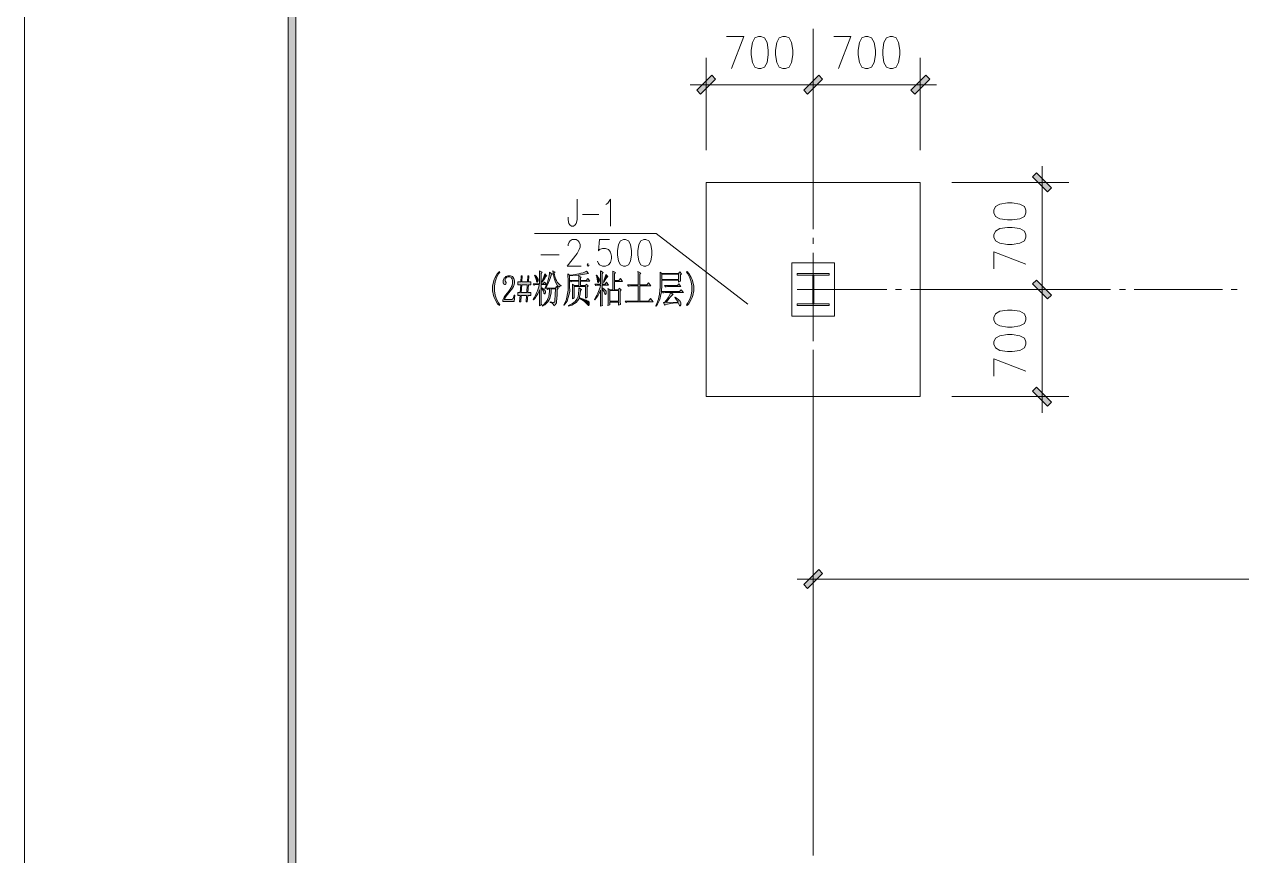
# Model space of a CAD drawing. Header units: millimetres. Extents: x 0 to 586, y 0 to 414.
# Drawn here: x 0 to 112.1, y 259.2 to 335.7 of the extents above; entities that cross this region are included whole.
import ezdxf

# ---------------------------------------------------------------- set-up
doc = ezdxf.new("R2010")
doc.units = ezdxf.units.MM

msp = doc.modelspace()

# ---------------------------------------------------------------- hatches: boundary and pattern name
h = msp.add_hatch(color=0)
h.dxf.hatch_style = 2
h.paths.add_polyline_path([(24.302861, 404.569083), (24.994306, 403.877639), (24.994306, 10.205861), (24.302861, 9.514417)])
h = msp.add_hatch(color=0)
h.dxf.hatch_style = 2
h.paths.add_polyline_path([(63.288333, 331.039611), (63.637583, 330.693889), (62.258222, 329.311), (61.908972, 329.66025)])
h = msp.add_hatch(color=0)
h.dxf.hatch_style = 2
h.paths.add_polyline_path([(72.118361, 329.311), (71.769111, 329.66025), (73.148472, 331.039611), (73.497722, 330.693889)])
h = msp.add_hatch(color=0)
h.dxf.hatch_style = 2
h.paths.add_polyline_path([(73.148472, 331.039611), (73.497722, 330.693889), (72.118361, 329.311), (71.769111, 329.66025)])
h = msp.add_hatch(color=0)
h.dxf.hatch_style = 2
h.paths.add_polyline_path([(81.974972, 329.311), (81.62925, 329.66025), (83.008611, 331.039611), (83.357861, 330.693889)])
h = msp.add_hatch(color=0)
h.dxf.hatch_style = 2
h.paths.add_polyline_path([(94.565611, 320.667944), (94.216361, 320.322222), (92.837, 321.701583), (93.182722, 322.050833)])
h = msp.add_hatch(color=0)
h.dxf.hatch_style = 2
h.paths.add_polyline_path([(94.565611, 320.667944), (94.216361, 320.322222), (92.837, 321.701583), (93.182722, 322.050833)])
h = msp.add_hatch(color=0)
h.dxf.hatch_style = 2
h.paths.add_polyline_path([(43.786778, 312.920944), (43.659778, 312.755139), (43.472806, 312.402361), (43.409306, 312.211861), (43.345806, 312.021361), (43.282306, 311.62625), (43.282306, 311.418111), (43.282306, 311.206444), (43.345806, 310.807806), (43.409306, 310.620833), (43.472806, 310.433861), (43.659778, 310.084611), (43.786778, 309.918806), (43.733861, 309.84825), (43.578639, 310.021111), (43.345806, 310.391528), (43.268194, 310.585556), (43.194111, 310.783111), (43.1165, 311.199389), (43.1165, 311.418111), (43.1165, 311.633306), (43.194111, 312.042528), (43.268194, 312.240083), (43.345806, 312.434111), (43.578639, 312.811583), (43.733861, 312.987972)])
h = msp.add_hatch(color=0)
h.dxf.hatch_style = 2
h.paths.add_polyline_path([(47.589722, 311.446333), (47.589722, 310.345667), (47.589722, 310.257472), (47.59325, 310.049333), (47.600306, 309.932917), (47.423917, 309.837667), (47.427444, 310.021111), (47.4345, 310.758417), (47.4345, 311.30875), (47.385111, 311.171167), (47.27575, 310.934806), (47.219306, 310.836028), (47.162861, 310.733722), (46.986472, 310.504417), (46.873583, 310.373889), (46.848889, 310.416222), (46.937083, 310.553806), (47.099361, 310.857194), (47.169917, 311.026528), (47.240472, 311.195861), (47.360417, 311.569806), (47.413333, 311.777944), (47.201667, 311.777944), (47.131111, 311.777944), (46.997056, 311.756778), (46.937083, 311.735611), (46.838306, 311.859083), (47.445083, 311.859083), (47.445083, 312.698694), (47.445083, 312.797472), (47.438028, 312.966806), (47.4345, 313.044417), (47.663806, 312.906833), (47.589722, 312.808056), (47.589722, 311.859083), (47.762583, 311.859083), (47.886056, 312.010778), (48.062444, 311.777944), (47.589722, 311.777944), (47.589722, 311.516889), (47.692028, 311.453389), (47.843722, 311.3405), (47.889583, 311.287583), (47.938972, 311.238194), (47.981306, 311.132361), (47.977778, 311.082972), (47.977778, 311.030056), (47.960139, 310.966556), (47.946028, 310.952444), (47.931917, 310.938333), (47.914278, 310.924222), (47.886056, 310.924222), (47.840194, 310.998306), (47.819028, 311.075917), (47.787278, 311.164111), (47.670861, 311.351083)])
h = msp.add_hatch(color=0)
h.dxf.hatch_style = 2
h.paths.add_polyline_path([(47.907222, 312.755139), (48.115361, 312.561111), (48.016583, 312.522306), (47.914278, 312.349444), (47.737889, 312.091917), (47.663806, 312.010778), (47.642639, 312.039), (47.737889, 312.236556), (47.868417, 312.596389)])
h = msp.add_hatch(color=0)
h.dxf.hatch_style = 2
h.paths.add_polyline_path([(48.358778, 312.906833), (48.591611, 312.741028), (48.503417, 312.659889), (48.439917, 312.444694), (48.3235, 312.095444), (48.267056, 311.961389), (48.207083, 311.827333), (48.044806, 311.555694), (47.938972, 311.418111), (47.907222, 311.460444), (48.006, 311.619194), (48.16475, 311.993139), (48.221194, 312.211861), (48.277639, 312.427056), (48.348194, 312.776306)])
h = msp.add_hatch(color=0)
h.dxf.hatch_style = 2
h.paths.add_polyline_path([(48.665694, 313.030306), (48.866778, 312.935056), (48.778583, 312.850389), (48.806806, 312.666944), (48.912639, 312.317694), (48.993778, 312.155417), (49.071389, 311.993139), (49.293639, 311.763833), (49.438278, 311.693278), (49.438278, 311.654472), (49.367722, 311.661528), (49.258361, 311.598028), (49.219556, 311.527472), (49.096083, 311.661528), (48.909111, 311.986083), (48.842083, 312.183639), (48.778583, 312.381194), (48.690389, 312.804528)])
h = msp.add_hatch(color=0)
h.dxf.hatch_style = 2
h.paths.add_polyline_path([(49.681694, 309.918806), (49.87925, 310.317444), (50.066222, 311.262889), (50.055639, 311.806167), (50.055639, 312.148361), (50.048583, 312.631667), (50.045056, 312.76925), (50.19675, 312.645778), (50.528361, 312.681056), (51.050472, 312.765722), (51.2445, 312.818639), (51.438528, 312.868028), (51.692528, 312.970333), (51.7525, 313.016194), (51.939472, 312.783361), (51.763083, 312.762194), (51.399722, 312.712806), (51.21275, 312.684583), (51.018722, 312.659889), (50.510722, 312.603444), (50.19675, 312.575222), (50.19675, 311.668583), (50.214389, 311.142944), (49.967444, 310.257472), (49.702861, 309.890583)])
h = msp.add_hatch(color=0)
h.dxf.hatch_style = 2
h.paths.add_polyline_path([(52.532139, 311.81675), (53.061306, 311.81675), (53.061306, 312.779833), (53.061306, 312.829222), (53.057778, 312.952694), (53.050722, 313.030306), (53.304722, 312.878611), (53.205944, 312.779833), (53.205944, 311.81675), (53.470528, 311.81675), (53.601056, 311.996667), (53.777444, 311.735611), (53.205944, 311.735611), (53.205944, 311.474556), (53.347056, 311.382833), (53.512861, 311.248778), (53.537556, 311.206444), (53.558722, 311.160583), (53.579889, 311.090028), (53.579889, 311.061806), (53.579889, 311.033583), (53.565778, 310.966556), (53.551667, 310.931278), (53.537556, 310.892472), (53.519917, 310.853667), (53.49875, 310.853667), (53.452889, 310.924222), (53.424667, 310.99125), (53.385861, 311.097083), (53.2765, 311.301694), (53.205944, 311.404), (53.205944, 310.208083), (53.205944, 310.126944), (53.209472, 309.954083), (53.216528, 309.862361), (53.050722, 309.795333), (53.057778, 309.961139), (53.061306, 310.694917), (53.061306, 311.266417), (53.011917, 311.15), (52.8955, 310.924222), (52.832, 310.814861), (52.764972, 310.701972), (52.606222, 310.48325), (52.510972, 310.373889), (52.489806, 310.412694), (52.567417, 310.532639), (52.719111, 310.818389), (52.796722, 310.984194), (52.874333, 311.153528), (53.001333, 311.527472), (53.050722, 311.735611), (52.8955, 311.735611), (52.824944, 311.735611), (52.694417, 311.714444), (52.630917, 311.693278)])
h = msp.add_hatch(color=0)
h.paths.add_polyline_path([(53.735111, 311.421639), (53.900917, 311.30875), (54.186667, 311.30875), (54.186667, 312.617556), (54.186667, 312.719861), (54.179611, 312.917417), (54.176083, 313.016194), (54.426556, 312.878611), (54.338361, 312.765722), (54.338361, 312.148361), (54.737, 312.148361), (54.878111, 312.328278), (55.065083, 312.063694), (54.338361, 312.063694), (54.338361, 311.30875), (54.701722, 311.30875), (54.779333, 311.446333), (54.945139, 311.284056), (54.867528, 311.185278), (54.867528, 310.250417), (54.867528, 310.155167), (54.874583, 310.003472), (54.878111, 309.947028), (54.715833, 309.88), (54.715833, 310.16575), (53.900917, 310.16575), (53.900917, 309.918806), (53.735111, 309.851778), (53.738639, 310.035222), (53.745694, 310.469139), (53.745694, 310.719611), (53.745694, 310.966556), (53.738639, 311.315806)])
h.paths.add_polyline_path([(53.900917, 311.227611), (53.900917, 310.250417), (54.715833, 310.250417), (54.715833, 311.227611)])
h = msp.add_hatch(color=0)
h.dxf.hatch_style = 2
h.paths.add_polyline_path([(56.511472, 312.3565), (56.511472, 312.479972), (56.504417, 312.797472), (56.497361, 312.987972), (56.772528, 312.839806), (56.67375, 312.726917), (56.67375, 311.749722), (57.312278, 311.749722), (57.4675, 311.94375), (57.68975, 311.668583), (56.67375, 311.668583), (56.67375, 310.261), (57.4675, 310.261), (57.643889, 310.48325), (57.887306, 310.179861), (55.682444, 310.179861), (55.611889, 310.179861), (55.481361, 310.158694), (55.417861, 310.137528), (55.319083, 310.261), (56.511472, 310.261), (56.511472, 311.668583), (55.883528, 311.668583), (55.809444, 311.668583), (55.678917, 311.647417), (55.618944, 311.62625), (55.520167, 311.749722), (56.511472, 311.749722)])
h = msp.add_hatch(color=0)
h.paths.add_polyline_path([(58.127194, 309.837667), (58.233028, 310.035222), (58.381194, 310.447972), (58.427056, 310.663167), (58.469389, 310.874833), (58.518778, 311.298167), (58.525833, 311.509833), (58.529361, 311.717972), (58.536417, 312.106028), (58.536417, 312.282417), (58.536417, 312.455278), (58.529361, 312.776306), (58.525833, 312.920944), (58.702222, 312.811583), (60.233278, 312.811583), (60.342639, 312.949167), (60.497861, 312.755139), (60.409667, 312.670472), (60.409667, 312.596389), (60.409667, 312.441167), (60.409667, 312.363556), (60.409667, 312.282417), (60.413194, 312.148361), (60.42025, 312.091917), (60.243861, 312.010778), (60.243861, 312.176583), (58.702222, 312.176583), (58.702222, 311.968444), (58.684583, 311.548639), (58.666944, 311.336972), (58.652833, 311.121778), (58.582278, 310.723139), (58.529361, 310.539694), (58.479972, 310.352722), (58.293, 309.982306), (58.162472, 309.795333)])
h.paths.add_polyline_path([(58.702222, 312.726917), (58.702222, 312.257722), (60.243861, 312.257722), (60.243861, 312.726917)])
h = msp.add_hatch(color=0)
h.dxf.hatch_style = 2
h.paths.add_polyline_path([(60.96, 312.920944), (61.012917, 312.987972), (61.168139, 312.811583), (61.400972, 312.434111), (61.475056, 312.240083), (61.552667, 312.042528), (61.630278, 311.633306), (61.630278, 311.418111), (61.630278, 311.199389), (61.552667, 310.783111), (61.475056, 310.585556), (61.400972, 310.391528), (61.168139, 310.021111), (61.012917, 309.84825), (60.96, 309.918806), (61.087, 310.084611), (61.273972, 310.433861), (61.337472, 310.620833), (61.400972, 310.807806), (61.464472, 311.206444), (61.464472, 311.418111), (61.464472, 311.62625), (61.400972, 312.021361), (61.337472, 312.211861), (61.273972, 312.402361), (61.087, 312.755139)])
h = msp.add_hatch(color=0)
h.dxf.hatch_style = 2
h.paths.add_polyline_path([(44.943889, 311.986083), (44.943889, 312.109556), (44.901556, 312.296528), (44.855694, 312.363556), (44.813361, 312.427056), (44.679306, 312.494083), (44.591111, 312.494083), (44.527611, 312.494083), (44.414722, 312.448222), (44.365333, 312.405889), (44.319472, 312.360028), (44.273611, 312.247139), (44.273611, 312.176583), (44.273611, 312.137778), (44.294778, 312.067222), (44.315944, 312.039), (44.333583, 312.010778), (44.351222, 311.957861), (44.351222, 311.929639), (44.351222, 311.894361), (44.337111, 311.844972), (44.323, 311.827333), (44.308889, 311.809694), (44.266556, 311.792056), (44.241861, 311.792056), (44.206583, 311.792056), (44.153667, 311.81675), (44.136028, 311.841444), (44.118389, 311.862611), (44.097222, 311.94375), (44.097222, 311.996667), (44.097222, 312.141306), (44.181889, 312.363556), (44.263028, 312.437639), (44.344167, 312.51525), (44.520556, 312.589333), (44.615806, 312.589333), (44.746333, 312.589333), (44.943889, 312.508194), (45.007389, 312.423528), (45.070889, 312.342389), (45.134389, 312.13425), (45.134389, 312.010778), (45.134389, 311.929639), (45.102639, 311.763833), (45.070889, 311.682694), (45.042667, 311.598028), (44.943889, 311.439278), (44.880389, 311.365194), (44.718111, 311.171167), (44.474694, 310.857194), (44.390028, 310.73725), (44.301833, 310.617306), (44.199528, 310.455028), (44.185417, 310.412694), (44.834528, 310.412694), (44.883917, 310.412694), (44.968583, 310.462083), (45.000333, 310.511472), (45.032083, 310.557333), (45.077944, 310.701972), (45.088528, 310.797222), (45.155556, 310.797222), (45.088528, 310.208083), (44.065472, 310.208083), (44.065472, 310.388), (44.090167, 310.447972), (44.181889, 310.606722), (44.245389, 310.701972), (44.308889, 310.80075), (44.478222, 311.026528), (44.580528, 311.157056), (44.675778, 311.277), (44.813361, 311.495722), (44.855694, 311.598028), (44.901556, 311.703861), (44.943889, 311.894361)])
h = msp.add_hatch(color=0)
h.paths.add_polyline_path([(46.245639, 310.786639), (45.737639, 310.786639), (45.702361, 310.179861), (45.603583, 310.179861), (45.638861, 310.786639), (45.427194, 310.786639), (45.427194, 311.047694), (45.649444, 311.047694), (45.702361, 311.763833), (45.427194, 311.763833), (45.427194, 312.024889), (45.716472, 312.024889), (45.748222, 312.589333), (45.847, 312.589333), (45.81525, 312.024889), (46.319722, 312.024889), (46.355, 312.589333), (46.453778, 312.589333), (46.4185, 312.024889), (46.630167, 312.024889), (46.630167, 311.763833), (46.407917, 311.763833), (46.355, 311.047694), (46.630167, 311.047694), (46.630167, 310.786639), (46.344417, 310.786639), (46.309139, 310.179861), (46.210361, 310.179861)])
h.paths.add_polyline_path([(45.748222, 311.047694), (46.256222, 311.047694), (46.309139, 311.763833), (45.801139, 311.763833)])
h = msp.add_hatch(color=0)
h.dxf.hatch_style = 2
h.paths.add_polyline_path([(46.993528, 312.659889), (47.109944, 312.539944), (47.247528, 312.381194), (47.27575, 312.335333), (47.300444, 312.289472), (47.314556, 312.201278), (47.3075, 312.155417), (47.300444, 312.109556), (47.27575, 312.053111), (47.258111, 312.039), (47.240472, 312.024889), (47.21225, 312.010778), (47.201667, 312.010778), (47.187556, 312.010778), (47.159333, 312.088389), (47.14875, 312.162472), (47.131111, 312.250667), (47.042917, 312.479972), (46.972361, 312.617556)])
h = msp.add_hatch(color=0)
h.dxf.hatch_style = 2
h.paths.add_polyline_path([(48.062444, 311.460444), (48.898528, 311.460444), (48.997306, 311.598028), (49.163111, 311.418111), (49.064333, 311.336972), (49.043167, 310.807806), (49.007889, 310.215139), (48.997306, 310.151639), (48.986722, 310.091667), (48.944389, 309.996417), (48.909111, 309.961139), (48.877361, 309.925861), (48.792694, 309.862361), (48.743306, 309.837667), (48.722139, 309.939972), (48.556333, 310.091667), (48.415222, 310.137528), (48.415222, 310.193972), (48.552806, 310.16575), (48.725667, 310.141056), (48.760944, 310.144583), (48.796222, 310.148111), (48.842083, 310.204556), (48.849139, 310.257472), (48.856194, 310.306861), (48.887944, 310.867778), (48.909111, 311.379306), (48.514, 311.379306), (48.492833, 311.019472), (48.379944, 310.500889), (48.29175, 310.338611), (48.203556, 310.176333), (47.907222, 309.904694), (47.699083, 309.795333), (47.6885, 309.851778), (47.875472, 309.982306), (48.133, 310.303333), (48.203556, 310.497361), (48.277639, 310.691389), (48.351722, 311.128833), (48.358778, 311.379306), (48.319972, 311.379306), (48.221194, 311.358139), (48.161222, 311.336972)])
h = msp.add_hatch(color=0)
h.dxf.hatch_style = 2
h.paths.add_polyline_path([(51.057528, 312.162472), (51.057528, 312.271833), (51.050472, 312.487028), (51.046944, 312.589333), (51.27625, 312.465861), (51.202167, 312.384722), (51.202167, 312.162472), (51.727806, 312.162472), (51.872444, 312.328278), (52.059417, 312.081333), (51.202167, 312.081333), (51.202167, 311.693278), (51.653722, 311.693278), (51.727806, 311.830861), (51.904194, 311.668583), (51.816, 311.569806), (51.816, 311.220556), (51.823056, 310.744306), (51.830111, 310.620833), (51.674889, 310.525583), (51.674889, 311.612139), (50.616556, 311.612139), (50.616556, 310.550278), (50.461333, 310.469139), (50.468389, 310.677278), (50.475444, 311.044167), (50.475444, 311.206444), (50.475444, 311.368722), (50.468389, 311.668583), (50.461333, 311.806167), (50.616556, 311.693278), (51.057528, 311.693278), (51.057528, 312.081333), (50.595389, 312.081333), (50.535417, 312.081333), (50.411944, 312.060167), (50.351972, 312.039), (50.253194, 312.162472)])
h = msp.add_hatch(color=0)
h.dxf.hatch_style = 2
h.paths.add_polyline_path([(52.676778, 312.656361), (52.743806, 312.575222), (52.846111, 312.437639), (52.881389, 312.381194), (52.916667, 312.328278), (52.944889, 312.215389), (52.941361, 312.162472), (52.934306, 312.106028), (52.909611, 312.035472), (52.891972, 312.017833), (52.870806, 312.000194), (52.842583, 311.982556), (52.832, 311.982556), (52.803778, 311.982556), (52.772028, 312.067222), (52.764972, 312.148361), (52.754389, 312.250667), (52.694417, 312.490556), (52.645028, 312.628139)])
h = msp.add_hatch(color=0)
h.dxf.hatch_style = 2
h.paths.add_polyline_path([(53.537556, 312.698694), (53.724528, 312.532889), (53.685722, 312.504667), (53.586944, 312.38825), (53.5305, 312.300056), (53.474056, 312.208333), (53.382333, 312.053111), (53.347056, 311.982556), (53.315306, 312.010778), (53.396444, 312.2295), (53.509333, 312.575222)])
h = msp.add_hatch(color=0)
h.dxf.hatch_style = 2
h.paths.add_polyline_path([(58.931528, 311.682694), (60.123917, 311.682694), (60.254444, 311.8485), (60.452, 311.598028), (59.294889, 311.598028), (59.21375, 311.598028), (59.083222, 311.580389), (59.030306, 311.559222)])
h = msp.add_hatch(color=0)
h.dxf.hatch_style = 2
h.paths.add_polyline_path([(92.837, 311.841444), (93.182722, 312.190694), (94.565611, 310.811333), (94.216361, 310.462083)])
h = msp.add_hatch(color=0)
h.dxf.hatch_style = 2
h.paths.add_polyline_path([(94.565611, 310.811333), (94.216361, 310.462083), (92.837, 311.841444), (93.182722, 312.190694)])
h = msp.add_hatch(color=0)
h.dxf.hatch_style = 2
h.paths.add_polyline_path([(92.837, 311.841444), (93.182722, 312.190694), (94.565611, 310.811333), (94.216361, 310.462083)])
h = msp.add_hatch(color=0)
h.dxf.hatch_style = 2
h.paths.add_polyline_path([(94.565611, 310.811333), (94.216361, 310.462083), (92.837, 311.841444), (93.182722, 312.190694)])
h = msp.add_hatch(color=0)
h.dxf.hatch_style = 2
h.paths.add_polyline_path([(50.097972, 309.84825), (50.224972, 309.904694), (50.471917, 310.052861), (50.588333, 310.144583), (50.708278, 310.236306), (50.874083, 310.4515), (50.927, 310.571444), (50.976389, 310.691389), (51.029306, 310.934806), (51.036361, 311.05475), (51.039889, 311.174694), (51.046944, 311.386361), (51.046944, 311.474556), (51.290361, 311.322861), (51.202167, 311.227611), (51.188056, 310.910111), (51.054, 310.440917), (50.930528, 310.289222), (50.807056, 310.137528), (50.397833, 309.897639), (50.108556, 309.805917)])
h = msp.add_hatch(color=0)
h.dxf.hatch_style = 2
h.paths.add_polyline_path([(51.156306, 310.550278), (51.40325, 310.469139), (51.734861, 310.342139), (51.816, 310.296278), (51.900667, 310.250417), (51.988861, 310.169278), (51.992389, 310.130472), (51.999444, 310.095194), (52.0065, 310.035222), (52.0065, 310.014056), (52.0065, 309.978778), (51.995917, 309.922333), (51.988861, 309.897639), (51.978278, 309.872944), (51.967694, 309.84825), (51.943, 309.84825), (51.900667, 309.883528), (51.872444, 309.918806), (51.830111, 309.978778), (51.706639, 310.105778), (51.629028, 310.172806), (51.554944, 310.239833), (51.311528, 310.398583), (51.145722, 310.497361)])
h = msp.add_hatch(color=0)
h.dxf.hatch_style = 2
h.paths.add_polyline_path([(59.936944, 310.620833), (60.03925, 310.543222), (60.219167, 310.391528), (60.29325, 310.317444), (60.367333, 310.243361), (60.448472, 310.109306), (60.452, 310.056389), (60.459056, 309.999944), (60.441417, 309.915278), (60.42025, 309.883528), (60.399083, 309.855306), (60.370861, 309.823556), (60.349694, 309.823556), (60.325, 309.844722), (60.321472, 309.862361), (60.300306, 309.91175), (60.243861, 310.035222), (60.212111, 310.109306), (59.951056, 310.084611), (59.534778, 310.028167), (59.379556, 309.999944), (59.220806, 309.97525), (59.016194, 309.904694), (58.966806, 309.862361), (58.857444, 310.126944), (58.928, 310.134), (59.104389, 310.303333), (59.206694, 310.469139), (59.312528, 310.634944), (59.457167, 310.924222), (59.495972, 311.047694), (59.076167, 311.047694), (59.005611, 311.047694), (58.871556, 311.026528), (58.811583, 311.005361), (58.712806, 311.128833), (60.321472, 311.128833), (60.462583, 311.30875), (60.67425, 311.047694), (59.527722, 311.047694), (59.735861, 310.867778), (59.686472, 310.846611), (59.548889, 310.716083), (59.460694, 310.606722), (59.3725, 310.490306), (59.171417, 310.246889), (59.055, 310.123417), (60.187417, 310.16575), (60.138028, 310.261), (59.996917, 310.469139), (59.901667, 310.5785)])
h = msp.add_hatch(color=0)
h.dxf.hatch_style = 2
h.paths.add_polyline_path([(92.837, 301.981306), (93.182722, 302.330556), (94.565611, 300.951194), (94.216361, 300.601944)])
h = msp.add_hatch(color=0)
h.dxf.hatch_style = 2
h.paths.add_polyline_path([(92.837, 301.981306), (93.182722, 302.330556), (94.565611, 300.951194), (94.216361, 300.601944)])
h = msp.add_hatch(color=0)
h.dxf.hatch_style = 2
h.paths.add_polyline_path([(73.148472, 285.545389), (73.497722, 285.196139), (72.118361, 283.816778), (71.769111, 284.166028)])

# ---------------------------------------------------------------- linework, layer by layer
at = {"color": 0, "lineweight": 0}
for points in [[(0, 0), (585.632278, 0), (585.632278, 414.0835), (0, 414.0835)], [(24.302861, 404.569083), (24.994306, 403.877639), (24.994306, 10.205861), (24.302861, 9.514417)], [(67.592222, 334.61325), (67.253556, 334.472139), (67.027778, 334.048806), (66.914889, 333.346778), (66.914889, 332.923444), (67.027778, 332.217889), (67.253556, 331.794556), (67.592222, 331.656972), (67.818, 331.656972), (68.153139, 331.794556), (68.378917, 332.217889), (68.491806, 332.923444), (68.491806, 333.346778), (68.378917, 334.048806), (68.153139, 334.472139), (67.818, 334.61325)], [(69.842944, 334.61325), (69.507806, 334.472139), (69.282028, 334.048806), (69.169139, 333.346778), (69.169139, 332.923444), (69.282028, 332.217889), (69.507806, 331.794556), (69.842944, 331.656972), (70.068722, 331.656972), (70.407389, 331.794556), (70.633167, 332.217889), (70.746056, 332.923444), (70.746056, 333.346778), (70.633167, 334.048806), (70.407389, 334.472139), (70.068722, 334.61325)], [(77.448833, 334.61325), (77.113694, 334.472139), (76.887917, 334.048806), (76.775028, 333.346778), (76.775028, 332.923444), (76.887917, 332.217889), (77.113694, 331.794556), (77.448833, 331.656972), (77.674611, 331.656972), (78.013278, 331.794556), (78.239056, 332.217889), (78.351944, 332.923444), (78.351944, 333.346778), (78.239056, 334.048806), (78.013278, 334.472139), (77.674611, 334.61325)], [(79.703083, 334.61325), (79.364417, 334.472139), (79.138639, 334.048806), (79.029278, 333.346778), (79.029278, 332.923444), (79.138639, 332.217889), (79.364417, 331.794556), (79.703083, 331.656972), (79.928861, 331.656972), (80.267528, 331.794556), (80.493306, 332.217889), (80.606194, 332.923444), (80.606194, 333.346778), (80.493306, 334.048806), (80.267528, 334.472139), (79.928861, 334.61325)], [(63.288333, 331.039611), (63.637583, 330.693889), (62.258222, 329.311), (61.908972, 329.66025)], [(72.118361, 329.311), (71.769111, 329.66025), (73.148472, 331.039611), (73.497722, 330.693889)], [(73.148472, 331.039611), (73.497722, 330.693889), (72.118361, 329.311), (71.769111, 329.66025)], [(81.974972, 329.311), (81.62925, 329.66025), (83.008611, 331.039611), (83.357861, 330.693889)], [(94.565611, 320.667944), (94.216361, 320.322222), (92.837, 321.701583), (93.182722, 322.050833)], [(94.565611, 320.667944), (94.216361, 320.322222), (92.837, 321.701583), (93.182722, 322.050833)], [(62.773278, 301.46625), (62.773278, 321.186528), (82.493556, 321.186528), (82.493556, 301.46625)], [(89.263361, 318.396056), (89.404472, 318.057389), (89.827806, 317.831611), (90.529833, 317.72225), (90.953167, 317.72225), (91.658722, 317.831611), (92.082056, 318.057389), (92.219639, 318.396056), (92.219639, 318.621833), (92.082056, 318.9605), (91.658722, 319.186278), (90.953167, 319.299167), (90.529833, 319.299167), (89.827806, 319.186278), (89.404472, 318.9605), (89.263361, 318.621833)], [(89.263361, 318.396056), (89.404472, 318.057389), (89.827806, 317.831611), (90.529833, 317.72225), (90.953167, 317.72225), (91.658722, 317.831611), (92.082056, 318.057389), (92.219639, 318.396056), (92.219639, 318.621833), (92.082056, 318.9605), (91.658722, 319.186278), (90.953167, 319.299167), (90.529833, 319.299167), (89.827806, 319.186278), (89.404472, 318.9605), (89.263361, 318.621833)], [(89.263361, 316.141806), (89.404472, 315.806667), (89.827806, 315.580889), (90.529833, 315.468), (90.953167, 315.468), (91.658722, 315.580889), (92.082056, 315.806667), (92.219639, 316.141806), (92.219639, 316.367583), (92.082056, 316.70625), (91.658722, 316.932028), (90.953167, 317.044917), (90.529833, 317.044917), (89.827806, 316.932028), (89.404472, 316.70625), (89.263361, 316.367583)], [(89.263361, 316.141806), (89.404472, 315.806667), (89.827806, 315.580889), (90.529833, 315.468), (90.953167, 315.468), (91.658722, 315.580889), (92.082056, 315.806667), (92.219639, 316.141806), (92.219639, 316.367583), (92.082056, 316.70625), (91.658722, 316.932028), (90.953167, 317.044917), (90.529833, 317.044917), (89.827806, 316.932028), (89.404472, 316.70625), (89.263361, 316.367583)], [(55.170917, 315.933667), (54.892222, 315.81725), (54.708778, 315.464472), (54.617056, 314.875333), (54.617056, 314.526083), (54.708778, 313.936944), (54.892222, 313.584167), (55.170917, 313.46775), (55.357889, 313.46775), (55.636583, 313.584167), (55.820028, 313.936944), (55.915278, 314.526083), (55.915278, 314.875333), (55.820028, 315.464472), (55.636583, 315.81725), (55.357889, 315.933667)], [(57.026528, 315.933667), (56.747833, 315.81725), (56.564389, 315.464472), (56.472667, 314.875333), (56.472667, 314.526083), (56.564389, 313.936944), (56.747833, 313.584167), (57.026528, 313.46775), (57.2135, 313.46775), (57.492194, 313.584167), (57.675639, 313.936944), (57.770889, 314.526083), (57.770889, 314.875333), (57.675639, 315.464472), (57.492194, 315.81725), (57.2135, 315.933667)], [(43.786778, 312.920944), (43.659778, 312.755139), (43.472806, 312.402361), (43.409306, 312.211861), (43.345806, 312.021361), (43.282306, 311.62625), (43.282306, 311.418111), (43.282306, 311.206444), (43.345806, 310.807806), (43.409306, 310.620833), (43.472806, 310.433861), (43.659778, 310.084611), (43.786778, 309.918806), (43.733861, 309.84825), (43.578639, 310.021111), (43.345806, 310.391528), (43.268194, 310.585556), (43.194111, 310.783111), (43.1165, 311.199389), (43.1165, 311.418111), (43.1165, 311.633306), (43.194111, 312.042528), (43.268194, 312.240083), (43.345806, 312.434111), (43.578639, 312.811583), (43.733861, 312.987972)], [(47.589722, 311.446333), (47.589722, 310.345667), (47.589722, 310.257472), (47.59325, 310.049333), (47.600306, 309.932917), (47.423917, 309.837667), (47.427444, 310.021111), (47.4345, 310.758417), (47.4345, 311.30875), (47.385111, 311.171167), (47.27575, 310.934806), (47.219306, 310.836028), (47.162861, 310.733722), (46.986472, 310.504417), (46.873583, 310.373889), (46.848889, 310.416222), (46.937083, 310.553806), (47.099361, 310.857194), (47.169917, 311.026528), (47.240472, 311.195861), (47.360417, 311.569806), (47.413333, 311.777944), (47.201667, 311.777944), (47.131111, 311.777944), (46.997056, 311.756778), (46.937083, 311.735611), (46.838306, 311.859083), (47.445083, 311.859083), (47.445083, 312.698694), (47.445083, 312.797472), (47.438028, 312.966806), (47.4345, 313.044417), (47.663806, 312.906833), (47.589722, 312.808056), (47.589722, 311.859083), (47.762583, 311.859083), (47.886056, 312.010778), (48.062444, 311.777944), (47.589722, 311.777944), (47.589722, 311.516889), (47.692028, 311.453389), (47.843722, 311.3405), (47.889583, 311.287583), (47.938972, 311.238194), (47.981306, 311.132361), (47.977778, 311.082972), (47.977778, 311.030056), (47.960139, 310.966556), (47.946028, 310.952444), (47.931917, 310.938333), (47.914278, 310.924222), (47.886056, 310.924222), (47.840194, 310.998306), (47.819028, 311.075917), (47.787278, 311.164111), (47.670861, 311.351083)], [(47.907222, 312.755139), (48.115361, 312.561111), (48.016583, 312.522306), (47.914278, 312.349444), (47.737889, 312.091917), (47.663806, 312.010778), (47.642639, 312.039), (47.737889, 312.236556), (47.868417, 312.596389)], [(48.358778, 312.906833), (48.591611, 312.741028), (48.503417, 312.659889), (48.439917, 312.444694), (48.3235, 312.095444), (48.267056, 311.961389), (48.207083, 311.827333), (48.044806, 311.555694), (47.938972, 311.418111), (47.907222, 311.460444), (48.006, 311.619194), (48.16475, 311.993139), (48.221194, 312.211861), (48.277639, 312.427056), (48.348194, 312.776306)], [(48.665694, 313.030306), (48.866778, 312.935056), (48.778583, 312.850389), (48.806806, 312.666944), (48.912639, 312.317694), (48.993778, 312.155417), (49.071389, 311.993139), (49.293639, 311.763833), (49.438278, 311.693278), (49.438278, 311.654472), (49.367722, 311.661528), (49.258361, 311.598028), (49.219556, 311.527472), (49.096083, 311.661528), (48.909111, 311.986083), (48.842083, 312.183639), (48.778583, 312.381194), (48.690389, 312.804528)], [(49.681694, 309.918806), (49.87925, 310.317444), (50.066222, 311.262889), (50.055639, 311.806167), (50.055639, 312.148361), (50.048583, 312.631667), (50.045056, 312.76925), (50.19675, 312.645778), (50.528361, 312.681056), (51.050472, 312.765722), (51.2445, 312.818639), (51.438528, 312.868028), (51.692528, 312.970333), (51.7525, 313.016194), (51.939472, 312.783361), (51.763083, 312.762194), (51.399722, 312.712806), (51.21275, 312.684583), (51.018722, 312.659889), (50.510722, 312.603444), (50.19675, 312.575222), (50.19675, 311.668583), (50.214389, 311.142944), (49.967444, 310.257472), (49.702861, 309.890583)], [(52.532139, 311.81675), (53.061306, 311.81675), (53.061306, 312.779833), (53.061306, 312.829222), (53.057778, 312.952694), (53.050722, 313.030306), (53.304722, 312.878611), (53.205944, 312.779833), (53.205944, 311.81675), (53.470528, 311.81675), (53.601056, 311.996667), (53.777444, 311.735611), (53.205944, 311.735611), (53.205944, 311.474556), (53.347056, 311.382833), (53.512861, 311.248778), (53.537556, 311.206444), (53.558722, 311.160583), (53.579889, 311.090028), (53.579889, 311.061806), (53.579889, 311.033583), (53.565778, 310.966556), (53.551667, 310.931278), (53.537556, 310.892472), (53.519917, 310.853667), (53.49875, 310.853667), (53.452889, 310.924222), (53.424667, 310.99125), (53.385861, 311.097083), (53.2765, 311.301694), (53.205944, 311.404), (53.205944, 310.208083), (53.205944, 310.126944), (53.209472, 309.954083), (53.216528, 309.862361), (53.050722, 309.795333), (53.057778, 309.961139), (53.061306, 310.694917), (53.061306, 311.266417), (53.011917, 311.15), (52.8955, 310.924222), (52.832, 310.814861), (52.764972, 310.701972), (52.606222, 310.48325), (52.510972, 310.373889), (52.489806, 310.412694), (52.567417, 310.532639), (52.719111, 310.818389), (52.796722, 310.984194), (52.874333, 311.153528), (53.001333, 311.527472), (53.050722, 311.735611), (52.8955, 311.735611), (52.824944, 311.735611), (52.694417, 311.714444), (52.630917, 311.693278)], [(53.735111, 311.421639), (53.900917, 311.30875), (54.186667, 311.30875), (54.186667, 312.617556), (54.186667, 312.719861), (54.179611, 312.917417), (54.176083, 313.016194), (54.426556, 312.878611), (54.338361, 312.765722), (54.338361, 312.148361), (54.737, 312.148361), (54.878111, 312.328278), (55.065083, 312.063694), (54.338361, 312.063694), (54.338361, 311.30875), (54.701722, 311.30875), (54.779333, 311.446333), (54.945139, 311.284056), (54.867528, 311.185278), (54.867528, 310.250417), (54.867528, 310.155167), (54.874583, 310.003472), (54.878111, 309.947028), (54.715833, 309.88), (54.715833, 310.16575), (53.900917, 310.16575), (53.900917, 309.918806), (53.735111, 309.851778), (53.738639, 310.035222), (53.745694, 310.469139), (53.745694, 310.719611), (53.745694, 310.966556), (53.738639, 311.315806)], [(56.511472, 312.3565), (56.511472, 312.479972), (56.504417, 312.797472), (56.497361, 312.987972), (56.772528, 312.839806), (56.67375, 312.726917), (56.67375, 311.749722), (57.312278, 311.749722), (57.4675, 311.94375), (57.68975, 311.668583), (56.67375, 311.668583), (56.67375, 310.261), (57.4675, 310.261), (57.643889, 310.48325), (57.887306, 310.179861), (55.682444, 310.179861), (55.611889, 310.179861), (55.481361, 310.158694), (55.417861, 310.137528), (55.319083, 310.261), (56.511472, 310.261), (56.511472, 311.668583), (55.883528, 311.668583), (55.809444, 311.668583), (55.678917, 311.647417), (55.618944, 311.62625), (55.520167, 311.749722), (56.511472, 311.749722)], [(58.127194, 309.837667), (58.233028, 310.035222), (58.381194, 310.447972), (58.427056, 310.663167), (58.469389, 310.874833), (58.518778, 311.298167), (58.525833, 311.509833), (58.529361, 311.717972), (58.536417, 312.106028), (58.536417, 312.282417), (58.536417, 312.455278), (58.529361, 312.776306), (58.525833, 312.920944), (58.702222, 312.811583), (60.233278, 312.811583), (60.342639, 312.949167), (60.497861, 312.755139), (60.409667, 312.670472), (60.409667, 312.596389), (60.409667, 312.441167), (60.409667, 312.363556), (60.409667, 312.282417), (60.413194, 312.148361), (60.42025, 312.091917), (60.243861, 312.010778), (60.243861, 312.176583), (58.702222, 312.176583), (58.702222, 311.968444), (58.684583, 311.548639), (58.666944, 311.336972), (58.652833, 311.121778), (58.582278, 310.723139), (58.529361, 310.539694), (58.479972, 310.352722), (58.293, 309.982306), (58.162472, 309.795333)], [(58.702222, 312.726917), (58.702222, 312.257722), (60.243861, 312.257722), (60.243861, 312.726917)], [(60.96, 312.920944), (61.012917, 312.987972), (61.168139, 312.811583), (61.400972, 312.434111), (61.475056, 312.240083), (61.552667, 312.042528), (61.630278, 311.633306), (61.630278, 311.418111), (61.630278, 311.199389), (61.552667, 310.783111), (61.475056, 310.585556), (61.400972, 310.391528), (61.168139, 310.021111), (61.012917, 309.84825), (60.96, 309.918806), (61.087, 310.084611), (61.273972, 310.433861), (61.337472, 310.620833), (61.400972, 310.807806), (61.464472, 311.206444), (61.464472, 311.418111), (61.464472, 311.62625), (61.400972, 312.021361), (61.337472, 312.211861), (61.273972, 312.402361), (61.087, 312.755139)], [(70.661389, 313.792306), (74.605444, 313.792306), (74.605444, 308.860472), (70.661389, 308.860472)], [(44.943889, 311.986083), (44.943889, 312.109556), (44.901556, 312.296528), (44.855694, 312.363556), (44.813361, 312.427056), (44.679306, 312.494083), (44.591111, 312.494083), (44.527611, 312.494083), (44.414722, 312.448222), (44.365333, 312.405889), (44.319472, 312.360028), (44.273611, 312.247139), (44.273611, 312.176583), (44.273611, 312.137778), (44.294778, 312.067222), (44.315944, 312.039), (44.333583, 312.010778), (44.351222, 311.957861), (44.351222, 311.929639), (44.351222, 311.894361), (44.337111, 311.844972), (44.323, 311.827333), (44.308889, 311.809694), (44.266556, 311.792056), (44.241861, 311.792056), (44.206583, 311.792056), (44.153667, 311.81675), (44.136028, 311.841444), (44.118389, 311.862611), (44.097222, 311.94375), (44.097222, 311.996667), (44.097222, 312.141306), (44.181889, 312.363556), (44.263028, 312.437639), (44.344167, 312.51525), (44.520556, 312.589333), (44.615806, 312.589333), (44.746333, 312.589333), (44.943889, 312.508194), (45.007389, 312.423528), (45.070889, 312.342389), (45.134389, 312.13425), (45.134389, 312.010778), (45.134389, 311.929639), (45.102639, 311.763833), (45.070889, 311.682694), (45.042667, 311.598028), (44.943889, 311.439278), (44.880389, 311.365194), (44.718111, 311.171167), (44.474694, 310.857194), (44.390028, 310.73725), (44.301833, 310.617306), (44.199528, 310.455028), (44.185417, 310.412694), (44.834528, 310.412694), (44.883917, 310.412694), (44.968583, 310.462083), (45.000333, 310.511472), (45.032083, 310.557333), (45.077944, 310.701972), (45.088528, 310.797222), (45.155556, 310.797222), (45.088528, 310.208083), (44.065472, 310.208083), (44.065472, 310.388), (44.090167, 310.447972), (44.181889, 310.606722), (44.245389, 310.701972), (44.308889, 310.80075), (44.478222, 311.026528), (44.580528, 311.157056), (44.675778, 311.277), (44.813361, 311.495722), (44.855694, 311.598028), (44.901556, 311.703861), (44.943889, 311.894361)], [(46.245639, 310.786639), (45.737639, 310.786639), (45.702361, 310.179861), (45.603583, 310.179861), (45.638861, 310.786639), (45.427194, 310.786639), (45.427194, 311.047694), (45.649444, 311.047694), (45.702361, 311.763833), (45.427194, 311.763833), (45.427194, 312.024889), (45.716472, 312.024889), (45.748222, 312.589333), (45.847, 312.589333), (45.81525, 312.024889), (46.319722, 312.024889), (46.355, 312.589333), (46.453778, 312.589333), (46.4185, 312.024889), (46.630167, 312.024889), (46.630167, 311.763833), (46.407917, 311.763833), (46.355, 311.047694), (46.630167, 311.047694), (46.630167, 310.786639), (46.344417, 310.786639), (46.309139, 310.179861), (46.210361, 310.179861)], [(45.748222, 311.047694), (46.256222, 311.047694), (46.309139, 311.763833), (45.801139, 311.763833)], [(46.993528, 312.659889), (47.109944, 312.539944), (47.247528, 312.381194), (47.27575, 312.335333), (47.300444, 312.289472), (47.314556, 312.201278), (47.3075, 312.155417), (47.300444, 312.109556), (47.27575, 312.053111), (47.258111, 312.039), (47.240472, 312.024889), (47.21225, 312.010778), (47.201667, 312.010778), (47.187556, 312.010778), (47.159333, 312.088389), (47.14875, 312.162472), (47.131111, 312.250667), (47.042917, 312.479972), (46.972361, 312.617556)], [(48.062444, 311.460444), (48.898528, 311.460444), (48.997306, 311.598028), (49.163111, 311.418111), (49.064333, 311.336972), (49.043167, 310.807806), (49.007889, 310.215139), (48.997306, 310.151639), (48.986722, 310.091667), (48.944389, 309.996417), (48.909111, 309.961139), (48.877361, 309.925861), (48.792694, 309.862361), (48.743306, 309.837667), (48.722139, 309.939972), (48.556333, 310.091667), (48.415222, 310.137528), (48.415222, 310.193972), (48.552806, 310.16575), (48.725667, 310.141056), (48.760944, 310.144583), (48.796222, 310.148111), (48.842083, 310.204556), (48.849139, 310.257472), (48.856194, 310.306861), (48.887944, 310.867778), (48.909111, 311.379306), (48.514, 311.379306), (48.492833, 311.019472), (48.379944, 310.500889), (48.29175, 310.338611), (48.203556, 310.176333), (47.907222, 309.904694), (47.699083, 309.795333), (47.6885, 309.851778), (47.875472, 309.982306), (48.133, 310.303333), (48.203556, 310.497361), (48.277639, 310.691389), (48.351722, 311.128833), (48.358778, 311.379306), (48.319972, 311.379306), (48.221194, 311.358139), (48.161222, 311.336972)], [(51.057528, 312.162472), (51.057528, 312.271833), (51.050472, 312.487028), (51.046944, 312.589333), (51.27625, 312.465861), (51.202167, 312.384722), (51.202167, 312.162472), (51.727806, 312.162472), (51.872444, 312.328278), (52.059417, 312.081333), (51.202167, 312.081333), (51.202167, 311.693278), (51.653722, 311.693278), (51.727806, 311.830861), (51.904194, 311.668583), (51.816, 311.569806), (51.816, 311.220556), (51.823056, 310.744306), (51.830111, 310.620833), (51.674889, 310.525583), (51.674889, 311.612139), (50.616556, 311.612139), (50.616556, 310.550278), (50.461333, 310.469139), (50.468389, 310.677278), (50.475444, 311.044167), (50.475444, 311.206444), (50.475444, 311.368722), (50.468389, 311.668583), (50.461333, 311.806167), (50.616556, 311.693278), (51.057528, 311.693278), (51.057528, 312.081333), (50.595389, 312.081333), (50.535417, 312.081333), (50.411944, 312.060167), (50.351972, 312.039), (50.253194, 312.162472)], [(52.676778, 312.656361), (52.743806, 312.575222), (52.846111, 312.437639), (52.881389, 312.381194), (52.916667, 312.328278), (52.944889, 312.215389), (52.941361, 312.162472), (52.934306, 312.106028), (52.909611, 312.035472), (52.891972, 312.017833), (52.870806, 312.000194), (52.842583, 311.982556), (52.832, 311.982556), (52.803778, 311.982556), (52.772028, 312.067222), (52.764972, 312.148361), (52.754389, 312.250667), (52.694417, 312.490556), (52.645028, 312.628139)], [(53.537556, 312.698694), (53.724528, 312.532889), (53.685722, 312.504667), (53.586944, 312.38825), (53.5305, 312.300056), (53.474056, 312.208333), (53.382333, 312.053111), (53.347056, 311.982556), (53.315306, 312.010778), (53.396444, 312.2295), (53.509333, 312.575222)], [(58.931528, 311.682694), (60.123917, 311.682694), (60.254444, 311.8485), (60.452, 311.598028), (59.294889, 311.598028), (59.21375, 311.598028), (59.083222, 311.580389), (59.030306, 311.559222)], [(92.837, 311.841444), (93.182722, 312.190694), (94.565611, 310.811333), (94.216361, 310.462083)], [(94.565611, 310.811333), (94.216361, 310.462083), (92.837, 311.841444), (93.182722, 312.190694)], [(92.837, 311.841444), (93.182722, 312.190694), (94.565611, 310.811333), (94.216361, 310.462083)], [(94.565611, 310.811333), (94.216361, 310.462083), (92.837, 311.841444), (93.182722, 312.190694)], [(50.097972, 309.84825), (50.224972, 309.904694), (50.471917, 310.052861), (50.588333, 310.144583), (50.708278, 310.236306), (50.874083, 310.4515), (50.927, 310.571444), (50.976389, 310.691389), (51.029306, 310.934806), (51.036361, 311.05475), (51.039889, 311.174694), (51.046944, 311.386361), (51.046944, 311.474556), (51.290361, 311.322861), (51.202167, 311.227611), (51.188056, 310.910111), (51.054, 310.440917), (50.930528, 310.289222), (50.807056, 310.137528), (50.397833, 309.897639), (50.108556, 309.805917)], [(51.156306, 310.550278), (51.40325, 310.469139), (51.734861, 310.342139), (51.816, 310.296278), (51.900667, 310.250417), (51.988861, 310.169278), (51.992389, 310.130472), (51.999444, 310.095194), (52.0065, 310.035222), (52.0065, 310.014056), (52.0065, 309.978778), (51.995917, 309.922333), (51.988861, 309.897639), (51.978278, 309.872944), (51.967694, 309.84825), (51.943, 309.84825), (51.900667, 309.883528), (51.872444, 309.918806), (51.830111, 309.978778), (51.706639, 310.105778), (51.629028, 310.172806), (51.554944, 310.239833), (51.311528, 310.398583), (51.145722, 310.497361)], [(53.900917, 311.227611), (53.900917, 310.250417), (54.715833, 310.250417), (54.715833, 311.227611)], [(59.936944, 310.620833), (60.03925, 310.543222), (60.219167, 310.391528), (60.29325, 310.317444), (60.367333, 310.243361), (60.448472, 310.109306), (60.452, 310.056389), (60.459056, 309.999944), (60.441417, 309.915278), (60.42025, 309.883528), (60.399083, 309.855306), (60.370861, 309.823556), (60.349694, 309.823556), (60.325, 309.844722), (60.321472, 309.862361), (60.300306, 309.91175), (60.243861, 310.035222), (60.212111, 310.109306), (59.951056, 310.084611), (59.534778, 310.028167), (59.379556, 309.999944), (59.220806, 309.97525), (59.016194, 309.904694), (58.966806, 309.862361), (58.857444, 310.126944), (58.928, 310.134), (59.104389, 310.303333), (59.206694, 310.469139), (59.312528, 310.634944), (59.457167, 310.924222), (59.495972, 311.047694), (59.076167, 311.047694), (59.005611, 311.047694), (58.871556, 311.026528), (58.811583, 311.005361), (58.712806, 311.128833), (60.321472, 311.128833), (60.462583, 311.30875), (60.67425, 311.047694), (59.527722, 311.047694), (59.735861, 310.867778), (59.686472, 310.846611), (59.548889, 310.716083), (59.460694, 310.606722), (59.3725, 310.490306), (59.171417, 310.246889), (59.055, 310.123417), (60.187417, 310.16575), (60.138028, 310.261), (59.996917, 310.469139), (59.901667, 310.5785)], [(89.263361, 308.535917), (89.404472, 308.200778), (89.827806, 307.975), (90.529833, 307.862111), (90.953167, 307.862111), (91.658722, 307.975), (92.082056, 308.200778), (92.219639, 308.535917), (92.219639, 308.761694), (92.082056, 309.100361), (91.658722, 309.326139), (90.953167, 309.439028), (90.529833, 309.439028), (89.827806, 309.326139), (89.404472, 309.100361), (89.263361, 308.761694)], [(89.263361, 308.535917), (89.404472, 308.200778), (89.827806, 307.975), (90.529833, 307.862111), (90.953167, 307.862111), (91.658722, 307.975), (92.082056, 308.200778), (92.219639, 308.535917), (92.219639, 308.761694), (92.082056, 309.100361), (91.658722, 309.326139), (90.953167, 309.439028), (90.529833, 309.439028), (89.827806, 309.326139), (89.404472, 309.100361), (89.263361, 308.761694)], [(89.263361, 306.285194), (89.404472, 305.946528), (89.827806, 305.72075), (90.529833, 305.607861), (90.953167, 305.607861), (91.658722, 305.72075), (92.082056, 305.946528), (92.219639, 306.285194), (92.219639, 306.510972), (92.082056, 306.846111), (91.658722, 307.071889), (90.953167, 307.184778), (90.529833, 307.184778), (89.827806, 307.071889), (89.404472, 306.846111), (89.263361, 306.510972)], [(89.263361, 306.285194), (89.404472, 305.946528), (89.827806, 305.72075), (90.529833, 305.607861), (90.953167, 305.607861), (91.658722, 305.72075), (92.082056, 305.946528), (92.219639, 306.285194), (92.219639, 306.510972), (92.082056, 306.846111), (91.658722, 307.071889), (90.953167, 307.184778), (90.529833, 307.184778), (89.827806, 307.071889), (89.404472, 306.846111), (89.263361, 306.510972)], [(92.837, 301.981306), (93.182722, 302.330556), (94.565611, 300.951194), (94.216361, 300.601944)], [(92.837, 301.981306), (93.182722, 302.330556), (94.565611, 300.951194), (94.216361, 300.601944)], [(73.148472, 285.545389), (73.497722, 285.196139), (72.118361, 283.816778), (71.769111, 284.166028)]]:
    msp.add_lwpolyline(points, close=True, dxfattribs=at)
for points in [[(72.633417, 327.18375), (72.633417, 335.318806)], [(64.660639, 334.61325), (66.237556, 334.61325), (65.112194, 331.656972)], [(74.520778, 334.61325), (76.097694, 334.61325), (74.972333, 331.656972)], [(62.773278, 324.142806), (62.773278, 332.641222)], [(72.633417, 324.142806), (72.633417, 332.641222)], [(72.633417, 324.142806), (72.633417, 332.641222)], [(82.493556, 324.142806), (82.493556, 332.641222)], [(64.251417, 330.175306), (61.295139, 330.175306)], [(62.783861, 330.175306), (72.622833, 330.175306)], [(71.155278, 330.175306), (74.111556, 330.175306)], [(74.111556, 330.175306), (71.155278, 330.175306)], [(72.644, 330.175306), (82.482972, 330.175306)], [(81.011889, 330.175306), (83.971694, 330.175306)], [(72.633417, 325.829083), (72.633417, 326.372361)], [(72.633417, 316.882639), (72.633417, 325.017694)], [(93.701306, 319.704861), (93.701306, 322.664667)], [(93.701306, 319.704861), (93.701306, 322.664667)], [(85.393389, 321.186528), (96.163694, 321.186528)], [(85.393389, 321.186528), (96.163694, 321.186528)], [(93.701306, 311.336972), (93.701306, 321.175944)], [(93.701306, 311.336972), (93.701306, 321.175944)], [(50.888194, 319.630778), (50.888194, 317.750472), (50.807056, 317.401222), (50.722389, 317.281278), (50.556583, 317.164861), (50.390778, 317.164861), (50.224972, 317.281278), (50.140306, 317.401222), (50.055639, 317.750472), (50.055639, 317.986833)], [(53.551667, 319.161583), (53.717472, 319.278), (53.967944, 319.630778), (53.967944, 317.164861)], [(51.389139, 318.223194), (52.884917, 318.223194)], [(58.176583, 316.476944), (46.961778, 316.473417)], [(58.176583, 316.476944), (66.625611, 309.97525)], [(72.633417, 315.527972), (72.633417, 316.067722)], [(50.06975, 315.344528), (50.06975, 315.464472), (50.161472, 315.697306), (50.253194, 315.81725), (50.440167, 315.933667), (50.810583, 315.933667), (50.997556, 315.81725), (51.089278, 315.697306), (51.181, 315.464472), (51.181, 315.228111), (51.089278, 314.995278), (50.905833, 314.6425), (49.978028, 313.46775), (51.27625, 313.46775)], [(53.872694, 315.933667), (52.944889, 315.933667), (52.853167, 314.875333), (52.944889, 314.995278), (53.223583, 315.111694), (53.502278, 315.111694), (53.780972, 314.995278), (53.964417, 314.758917), (54.059667, 314.406139), (54.059667, 314.173306), (53.964417, 313.820528), (53.780972, 313.584167), (53.502278, 313.46775), (53.223583, 313.46775), (52.944889, 313.584167), (52.853167, 313.704111), (52.761444, 313.936944)], [(47.565028, 314.526083), (49.233667, 314.526083)], [(72.633417, 306.581528), (72.633417, 314.713056)], [(89.263361, 313.21375), (89.263361, 314.790667), (92.219639, 313.665306)], [(89.263361, 313.21375), (89.263361, 314.790667), (92.219639, 313.665306)], [(51.925361, 313.704111), (51.833639, 313.584167), (51.925361, 313.46775), (52.017083, 313.584167)], [(70.661389, 313.615917), (70.661389, 313.792306)], [(70.756639, 313.792306), (70.661389, 313.792306)], [(70.661389, 313.587694), (70.661389, 313.598278)], [(70.661389, 313.407778), (70.661389, 313.570056)], [(70.661389, 313.383083), (70.661389, 313.393667)], [(70.661389, 313.203167), (70.661389, 313.365444)], [(70.661389, 313.174944), (70.661389, 313.185528)], [(70.661389, 312.995028), (70.661389, 313.160833)], [(70.661389, 312.970333), (70.661389, 312.980917)], [(70.661389, 312.790417), (70.661389, 312.952694)], [(70.661389, 312.762194), (70.661389, 312.772778)], [(70.661389, 312.585806), (70.661389, 312.748083)], [(70.784861, 313.792306), (70.774278, 313.792306)], [(70.964778, 313.792306), (70.798972, 313.792306)], [(70.989472, 313.792306), (70.978889, 313.792306)], [(71.169389, 313.792306), (71.007111, 313.792306)], [(74.111556, 312.804528), (71.155278, 312.804528)], [(71.155278, 312.804528), (71.155278, 312.656361)], [(71.197611, 313.792306), (71.187028, 313.792306)], [(71.374, 313.792306), (71.211722, 313.792306)], [(71.402222, 313.792306), (71.391639, 313.792306)], [(71.582139, 313.792306), (71.419861, 313.792306)], [(71.606833, 313.792306), (71.59625, 313.792306)], [(71.78675, 313.792306), (71.624472, 313.792306)], [(71.814972, 313.792306), (71.804389, 313.792306)], [(71.994889, 313.792306), (71.829083, 313.792306)], [(72.019583, 313.792306), (72.009, 313.792306)], [(72.1995, 313.792306), (72.037222, 313.792306)], [(72.227722, 313.792306), (72.217139, 313.792306)], [(72.404111, 313.792306), (72.241833, 313.792306)], [(72.432333, 313.792306), (72.42175, 313.792306)], [(72.61225, 313.792306), (72.449972, 313.792306)], [(72.640472, 313.792306), (72.626361, 313.792306)], [(72.816861, 313.792306), (72.654583, 313.792306)], [(72.845083, 313.792306), (72.8345, 313.792306)], [(73.025, 313.792306), (72.862722, 313.792306)], [(73.049694, 313.792306), (73.039111, 313.792306)], [(73.229611, 313.792306), (73.067333, 313.792306)], [(73.257833, 313.792306), (73.24725, 313.792306)], [(73.434222, 313.792306), (73.271944, 313.792306)], [(73.462444, 313.792306), (73.451861, 313.792306)], [(73.642361, 313.792306), (73.480083, 313.792306)], [(73.670583, 313.792306), (73.656472, 313.792306)], [(73.846972, 313.792306), (73.684694, 313.792306)], [(73.875194, 313.792306), (73.864611, 313.792306)], [(74.055111, 313.792306), (73.892833, 313.792306)], [(74.079806, 313.792306), (74.069222, 313.792306)], [(74.259722, 313.792306), (74.097444, 313.792306)], [(74.111556, 312.656361), (74.111556, 312.804528)], [(74.287944, 313.792306), (74.277361, 313.792306)], [(74.467861, 313.792306), (74.302056, 313.792306)], [(74.492556, 313.792306), (74.481972, 313.792306)], [(74.605444, 313.792306), (74.510194, 313.792306)], [(74.605444, 313.615917), (74.605444, 313.792306)], [(74.605444, 313.587694), (74.605444, 313.598278)], [(74.605444, 313.407778), (74.605444, 313.570056)], [(74.605444, 313.383083), (74.605444, 313.393667)], [(74.605444, 313.203167), (74.605444, 313.365444)], [(74.605444, 313.174944), (74.605444, 313.185528)], [(74.605444, 312.995028), (74.605444, 313.160833)], [(74.605444, 312.970333), (74.605444, 312.980917)], [(74.605444, 312.790417), (74.605444, 312.952694)], [(74.605444, 312.762194), (74.605444, 312.772778)], [(74.605444, 312.585806), (74.605444, 312.748083)], [(93.701306, 312.804528), (93.701306, 309.84825)], [(93.701306, 309.84825), (93.701306, 312.804528)], [(93.701306, 312.804528), (93.701306, 309.84825)], [(93.701306, 309.84825), (93.701306, 312.804528)], [(70.661389, 312.557583), (70.661389, 312.568167)], [(70.661389, 312.377667), (70.661389, 312.539944)], [(70.661389, 312.349444), (70.661389, 312.363556)], [(70.661389, 312.173056), (70.661389, 312.335333)], [(70.661389, 312.144833), (70.661389, 312.155417)], [(70.661389, 311.964917), (70.661389, 312.127194)], [(70.661389, 311.940222), (70.661389, 311.950806)], [(70.661389, 311.760306), (70.661389, 311.922583)], [(70.661389, 311.732083), (70.661389, 311.742667)], [(70.661389, 311.555694), (70.661389, 311.717972)], [(71.155278, 312.656361), (72.584028, 312.656361)], [(72.584028, 312.656361), (72.584028, 309.996417)], [(72.682806, 312.656361), (74.111556, 312.656361)], [(72.682806, 309.996417), (72.682806, 312.656361)], [(74.605444, 312.557583), (74.605444, 312.568167)], [(74.605444, 312.377667), (74.605444, 312.539944)], [(74.605444, 312.349444), (74.605444, 312.363556)], [(74.605444, 312.173056), (74.605444, 312.335333)], [(74.605444, 312.144833), (74.605444, 312.155417)], [(74.605444, 311.964917), (74.605444, 312.127194)], [(74.605444, 311.940222), (74.605444, 311.950806)], [(74.605444, 311.760306), (74.605444, 311.922583)], [(74.605444, 311.732083), (74.605444, 311.742667)], [(74.605444, 311.555694), (74.605444, 311.717972)], [(70.661389, 311.527472), (70.661389, 311.538056)], [(70.661389, 311.347556), (70.661389, 311.509833)], [(70.661389, 311.319333), (70.661389, 311.333444)], [(70.661389, 311.142944), (70.661389, 311.305222)], [(70.661389, 311.114722), (70.661389, 311.125306)], [(70.661389, 310.934806), (70.661389, 311.097083)], [(70.661389, 310.910111), (70.661389, 310.920694)], [(70.661389, 310.730194), (70.661389, 310.892472)], [(70.661389, 310.701972), (70.661389, 310.712556)], [(70.661389, 310.522056), (70.661389, 310.687861)], [(70.661389, 310.497361), (70.661389, 310.507944)], [(70.661389, 310.317444), (70.661389, 310.479722)], [(79.40675, 311.326389), (71.155278, 311.326389)], [(74.605444, 311.527472), (74.605444, 311.538056)], [(74.605444, 311.347556), (74.605444, 311.509833)], [(74.605444, 311.319333), (74.605444, 311.333444)], [(74.605444, 311.142944), (74.605444, 311.305222)], [(74.605444, 311.114722), (74.605444, 311.125306)], [(74.605444, 310.934806), (74.605444, 311.097083)], [(74.605444, 310.910111), (74.605444, 310.920694)], [(74.605444, 310.730194), (74.605444, 310.892472)], [(74.605444, 310.701972), (74.605444, 310.712556)], [(74.605444, 310.522056), (74.605444, 310.687861)], [(74.605444, 310.497361), (74.605444, 310.507944)], [(74.605444, 310.317444), (74.605444, 310.479722)], [(80.764944, 311.326389), (80.221667, 311.326389)], [(89.711389, 311.326389), (81.576333, 311.326389)], [(85.393389, 311.326389), (96.163694, 311.326389)], [(85.393389, 311.326389), (96.163694, 311.326389)], [(85.393389, 311.326389), (96.163694, 311.326389)], [(85.393389, 311.326389), (96.163694, 311.326389)], [(91.066056, 311.326389), (90.522778, 311.326389)], [(100.0125, 311.326389), (91.880972, 311.326389)], [(93.701306, 301.476833), (93.701306, 311.315806)], [(93.701306, 301.476833), (93.701306, 311.315806)], [(101.370694, 311.326389), (100.827417, 311.326389)], [(110.317139, 311.326389), (102.182083, 311.326389)], [(111.671806, 311.326389), (111.128528, 311.326389)], [(70.661389, 310.289222), (70.661389, 310.299806)], [(70.661389, 310.112833), (70.661389, 310.275111)], [(70.661389, 310.084611), (70.661389, 310.095194)], [(70.661389, 309.904694), (70.661389, 310.066972)], [(70.661389, 309.88), (70.661389, 309.890583)], [(70.661389, 309.700083), (70.661389, 309.862361)], [(70.661389, 309.671861), (70.661389, 309.682444)], [(70.661389, 309.491944), (70.661389, 309.65775)], [(70.661389, 309.46725), (70.661389, 309.477833)], [(70.661389, 309.287333), (70.661389, 309.449611)], [(71.155278, 309.996417), (71.155278, 309.84825)], [(71.155278, 309.996417), (72.584028, 309.996417)], [(71.155278, 309.84825), (74.111556, 309.84825)], [(72.682806, 309.996417), (74.111556, 309.996417)], [(74.111556, 309.84825), (74.111556, 309.996417)], [(74.605444, 310.289222), (74.605444, 310.299806)], [(74.605444, 310.112833), (74.605444, 310.275111)], [(74.605444, 310.084611), (74.605444, 310.095194)], [(74.605444, 309.904694), (74.605444, 310.066972)], [(74.605444, 309.88), (74.605444, 309.890583)], [(74.605444, 309.700083), (74.605444, 309.862361)], [(74.605444, 309.671861), (74.605444, 309.682444)], [(74.605444, 309.491944), (74.605444, 309.65775)], [(74.605444, 309.46725), (74.605444, 309.477833)], [(74.605444, 309.287333), (74.605444, 309.449611)], [(70.661389, 309.259111), (70.661389, 309.269694)], [(70.661389, 309.082722), (70.661389, 309.245)], [(70.661389, 309.0545), (70.661389, 309.065083)], [(70.661389, 308.860472), (70.661389, 309.036861)], [(70.756639, 308.860472), (70.661389, 308.860472)], [(70.784861, 308.860472), (70.774278, 308.860472)], [(70.964778, 308.860472), (70.798972, 308.860472)], [(70.989472, 308.860472), (70.978889, 308.860472)], [(71.169389, 308.860472), (71.007111, 308.860472)], [(71.197611, 308.860472), (71.187028, 308.860472)], [(71.374, 308.860472), (71.211722, 308.860472)], [(71.402222, 308.860472), (71.391639, 308.860472)], [(71.582139, 308.860472), (71.419861, 308.860472)], [(71.606833, 308.860472), (71.59625, 308.860472)], [(71.78675, 308.860472), (71.624472, 308.860472)], [(71.814972, 308.860472), (71.804389, 308.860472)], [(71.994889, 308.860472), (71.829083, 308.860472)], [(72.019583, 308.860472), (72.009, 308.860472)], [(72.1995, 308.860472), (72.037222, 308.860472)], [(72.227722, 308.860472), (72.217139, 308.860472)], [(72.404111, 308.860472), (72.241833, 308.860472)], [(72.432333, 308.860472), (72.42175, 308.860472)], [(72.61225, 308.860472), (72.449972, 308.860472)], [(72.640472, 308.860472), (72.626361, 308.860472)], [(72.816861, 308.860472), (72.654583, 308.860472)], [(72.845083, 308.860472), (72.8345, 308.860472)], [(73.025, 308.860472), (72.862722, 308.860472)], [(73.049694, 308.860472), (73.039111, 308.860472)], [(73.229611, 308.860472), (73.067333, 308.860472)], [(73.257833, 308.860472), (73.24725, 308.860472)], [(73.434222, 308.860472), (73.271944, 308.860472)], [(73.462444, 308.860472), (73.451861, 308.860472)], [(73.642361, 308.860472), (73.480083, 308.860472)], [(73.670583, 308.860472), (73.656472, 308.860472)], [(73.846972, 308.860472), (73.684694, 308.860472)], [(73.875194, 308.860472), (73.864611, 308.860472)], [(74.055111, 308.860472), (73.892833, 308.860472)], [(74.079806, 308.860472), (74.069222, 308.860472)], [(74.259722, 308.860472), (74.097444, 308.860472)], [(74.287944, 308.860472), (74.277361, 308.860472)], [(74.467861, 308.860472), (74.302056, 308.860472)], [(74.492556, 308.860472), (74.481972, 308.860472)], [(74.605444, 308.860472), (74.510194, 308.860472)], [(74.605444, 309.259111), (74.605444, 309.269694)], [(74.605444, 309.082722), (74.605444, 309.245)], [(74.605444, 309.0545), (74.605444, 309.065083)], [(74.605444, 308.860472), (74.605444, 309.036861)], [(72.633417, 305.223333), (72.633417, 305.766611)], [(72.633417, 305.410306), (72.633417, 282.215167)], [(89.263361, 303.353611), (89.263361, 304.930528), (92.219639, 303.805167)], [(89.263361, 303.353611), (89.263361, 304.930528), (92.219639, 303.805167)], [(72.633417, 296.276889), (72.633417, 304.411944)], [(93.701306, 302.944389), (93.701306, 299.988111)], [(93.701306, 302.944389), (93.701306, 299.988111)], [(85.393389, 301.46625), (96.163694, 301.46625)], [(85.393389, 301.46625), (96.163694, 301.46625)], [(72.633417, 259.245806), (72.633417, 299.988111)], [(72.633417, 294.922222), (72.633417, 295.461972)], [(72.633417, 285.901694), (72.633417, 294.107306)], [(74.111556, 284.681083), (71.155278, 284.681083)], [(72.644, 284.681083), (200.790528, 284.681083)]]:
    msp.add_lwpolyline(points, dxfattribs=at)

doc.saveas('drawing.dxf')
